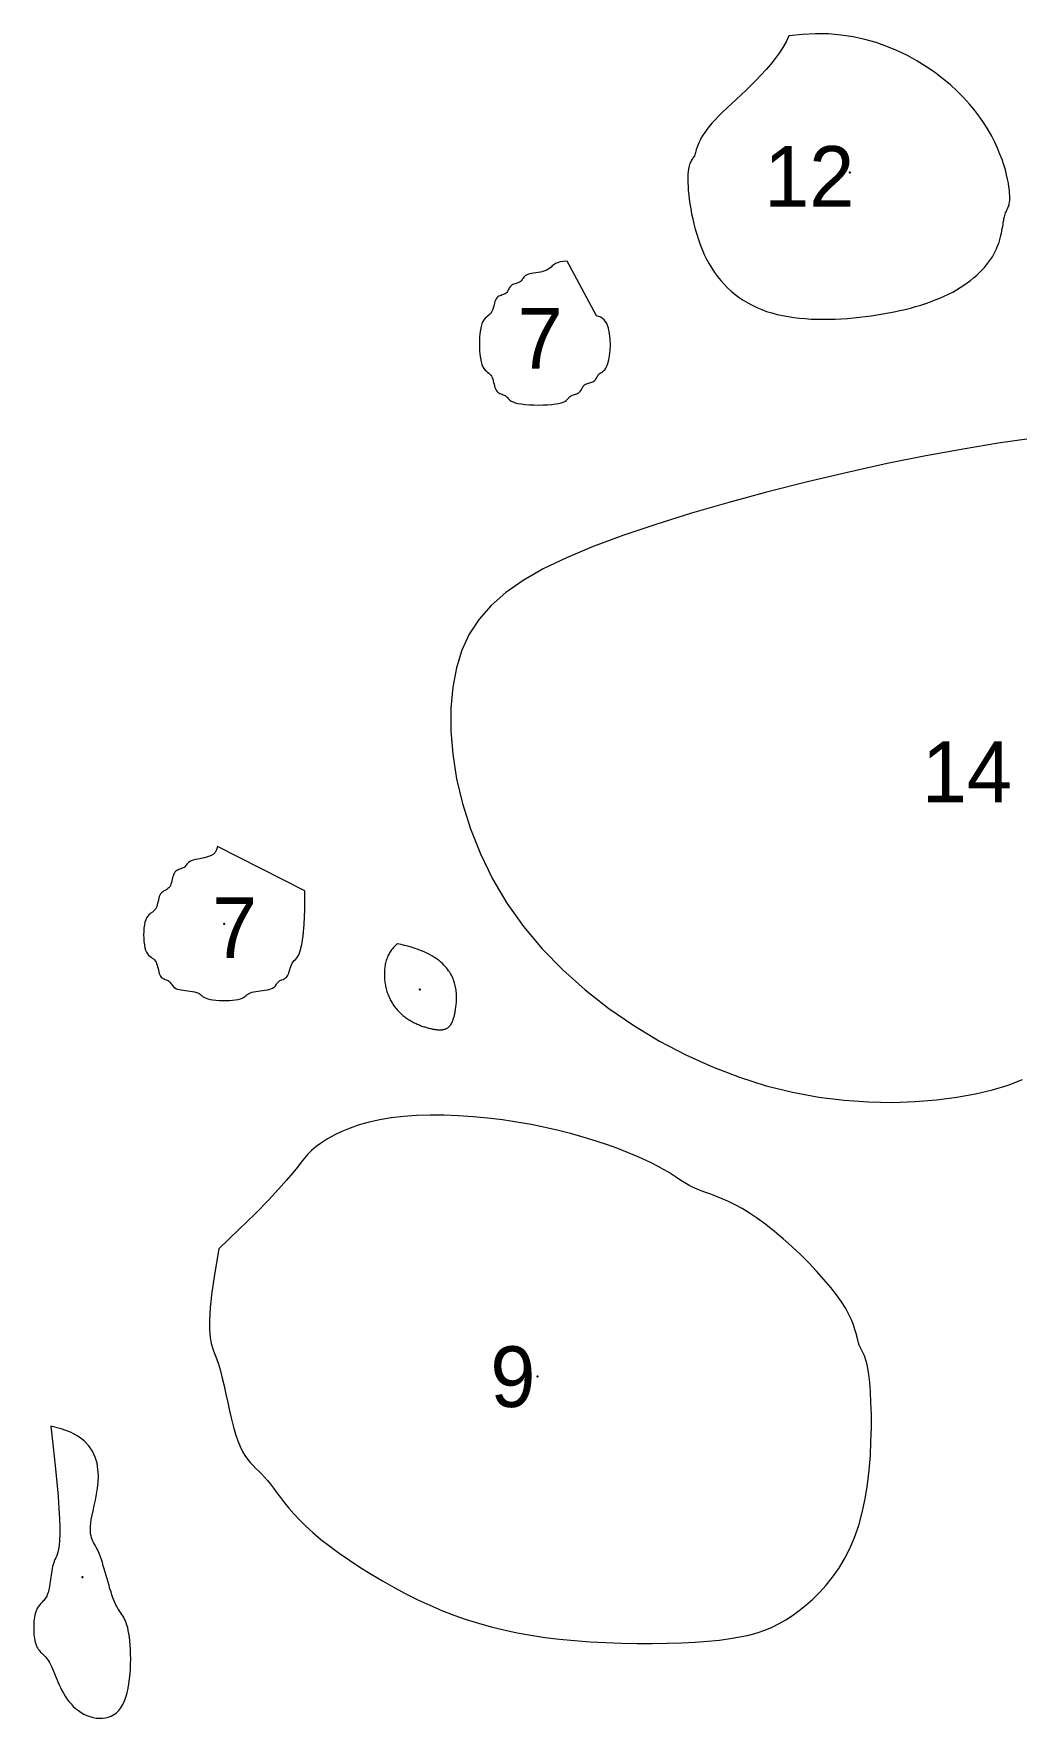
# Model space of a CAD drawing. Header units: millimetres. Extents: x 11.3 to 53.6, y 11.7 to 53.8.
# Drawn here: x 11.3 to 21.86, y 30.99 to 49.1 of the extents above; entities that cross this region are included whole.
import ezdxf
from ezdxf.enums import TextEntityAlignment as Align

# ---------------------------------------------------------------- set-up
doc = ezdxf.new("R2010")
doc.units = ezdxf.units.MM
for name, color, linetype in [('CONTOURS', 1, 'Continuous'), ('DIMENSIONS', 5, 'Continuous'), ('LABELS', 7, 'Continuous')]:
    doc.layers.add(name, color=color, linetype=linetype)

msp = doc.modelspace()

# ---------------------------------------------------------------- linework, layer by layer
at = {"layer": 'CONTOURS', "lineweight": 5}
for points in [[(19.415, 49.071), (19.385, 49.009), (19.35, 48.947), (19.31, 48.887), (19.267, 48.827), (19.22, 48.767), (19.17, 48.709), (19.118, 48.653), (19.065, 48.597), (19.01, 48.543), (18.956, 48.49), (18.902, 48.439), (18.849, 48.389), (18.797, 48.342), (18.748, 48.296), (18.702, 48.252), (18.66, 48.21), (18.622, 48.17), (18.588, 48.133), (18.558, 48.098), (18.532, 48.065), (18.51, 48.033), (18.49, 48.004), (18.474, 47.977), (18.46, 47.951), (18.449, 47.928), (18.44, 47.906), (18.432, 47.885), (18.425, 47.866), (18.42, 47.849), (18.415, 47.833), (18.411, 47.819), (18.407, 47.806), (18.403, 47.794), (18.399, 47.783), (18.393, 47.773), (18.388, 47.764), (18.382, 47.755), (18.376, 47.746), (18.37, 47.736), (18.365, 47.727), (18.359, 47.716), (18.353, 47.704), (18.348, 47.69), (18.343, 47.675), (18.339, 47.658), (18.335, 47.638), (18.332, 47.615), (18.33, 47.59), (18.329, 47.561), (18.328, 47.528), (18.329, 47.492), (18.331, 47.452), (18.334, 47.409), (18.339, 47.364), (18.344, 47.316), (18.351, 47.266), (18.36, 47.214), (18.37, 47.16), (18.381, 47.106), (18.394, 47.051), (18.408, 46.995), (18.424, 46.94), (18.442, 46.884), (18.461, 46.829), (18.482, 46.775), (18.505, 46.723), (18.53, 46.672), (18.557, 46.622), (18.586, 46.575), (18.616, 46.529), (18.648, 46.485), (18.683, 46.443), (18.719, 46.403), (18.756, 46.364), (18.796, 46.328), (18.837, 46.294), (18.881, 46.261), (18.925, 46.231), (18.972, 46.203), (19.021, 46.177), (19.071, 46.153), (19.123, 46.131), (19.176, 46.111), (19.232, 46.094), (19.288, 46.079), (19.347, 46.066), (19.406, 46.055), (19.467, 46.046), (19.529, 46.038), (19.591, 46.033), (19.655, 46.029), (19.719, 46.026), (19.783, 46.026), (19.848, 46.026), (19.913, 46.028), (19.978, 46.031), (20.043, 46.036), (20.108, 46.041), (20.172, 46.048), (20.236, 46.055), (20.3, 46.064), (20.363, 46.073), (20.425, 46.083), (20.486, 46.094), (20.546, 46.106), (20.606, 46.119), (20.664, 46.132), (20.721, 46.147), (20.777, 46.163), (20.832, 46.179), (20.886, 46.196), (20.938, 46.214), (20.988, 46.234), (21.038, 46.254), (21.085, 46.275), (21.131, 46.296), (21.175, 46.319), (21.217, 46.343), (21.257, 46.367), (21.295, 46.392), (21.332, 46.418), (21.367, 46.444), (21.4, 46.471), (21.432, 46.498), (21.461, 46.526), (21.489, 46.554), (21.515, 46.583), (21.539, 46.611), (21.561, 46.64), (21.582, 46.669), (21.601, 46.698), (21.618, 46.727), (21.633, 46.756), (21.646, 46.785), (21.658, 46.814), (21.669, 46.842), (21.678, 46.87), (21.685, 46.898), (21.692, 46.925), (21.698, 46.951), (21.703, 46.977), (21.708, 47.001), (21.712, 47.025), (21.716, 47.048), (21.719, 47.069), (21.723, 47.089), (21.726, 47.108), (21.73, 47.126), (21.734, 47.142), (21.738, 47.156), (21.744, 47.17), (21.749, 47.182), (21.754, 47.193), (21.76, 47.205), (21.765, 47.216), (21.77, 47.228), (21.775, 47.24), (21.78, 47.254), (21.783, 47.269), (21.786, 47.286), (21.788, 47.306), (21.789, 47.328), (21.789, 47.352), (21.787, 47.381), (21.784, 47.412), (21.779, 47.448), (21.773, 47.488), (21.765, 47.532), (21.754, 47.58), (21.741, 47.631), (21.725, 47.685), (21.706, 47.742), (21.683, 47.802), (21.658, 47.864), (21.628, 47.928), (21.594, 47.994), (21.556, 48.061), (21.513, 48.129), (21.466, 48.198), (21.413, 48.268), (21.356, 48.338), (21.292, 48.408), (21.223, 48.478), (21.148, 48.548), (21.067, 48.615), (20.98, 48.681), (20.888, 48.744), (20.791, 48.804), (20.688, 48.861), (20.581, 48.912), (20.469, 48.959), (20.352, 49), (20.23, 49.034), (20.105, 49.061), (19.974, 49.081), (19.84, 49.093), (19.702, 49.095), (19.56, 49.088), (19.415, 49.071)], [(17.034, 46.649), (16.991, 46.647), (16.956, 46.642), (16.928, 46.634), (16.906, 46.624), (16.888, 46.612), (16.873, 46.599), (16.859, 46.587), (16.845, 46.574), (16.83, 46.563), (16.813, 46.553), (16.793, 46.546), (16.77, 46.539), (16.746, 46.534), (16.721, 46.53), (16.696, 46.526), (16.672, 46.523), (16.649, 46.519), (16.628, 46.514), (16.61, 46.509), (16.595, 46.502), (16.584, 46.495), (16.574, 46.487), (16.566, 46.478), (16.56, 46.469), (16.554, 46.46), (16.549, 46.452), (16.543, 46.444), (16.537, 46.436), (16.528, 46.43), (16.519, 46.424), (16.508, 46.42), (16.496, 46.416), (16.484, 46.412), (16.472, 46.408), (16.46, 46.404), (16.449, 46.399), (16.439, 46.394), (16.43, 46.387), (16.422, 46.38), (16.415, 46.371), (16.41, 46.362), (16.405, 46.352), (16.4, 46.342), (16.395, 46.333), (16.39, 46.324), (16.383, 46.315), (16.376, 46.308), (16.367, 46.301), (16.357, 46.296), (16.346, 46.292), (16.334, 46.288), (16.322, 46.283), (16.31, 46.279), (16.299, 46.273), (16.288, 46.266), (16.278, 46.257), (16.269, 46.246), (16.262, 46.233), (16.256, 46.218), (16.251, 46.201), (16.247, 46.184), (16.243, 46.166), (16.239, 46.149), (16.234, 46.132), (16.228, 46.116), (16.221, 46.102), (16.212, 46.09), (16.201, 46.08), (16.19, 46.07), (16.177, 46.061), (16.165, 46.05), (16.152, 46.038), (16.14, 46.023), (16.128, 46.003), (16.117, 45.979), (16.108, 45.95), (16.101, 45.914), (16.095, 45.874), (16.092, 45.83), (16.09, 45.784), (16.09, 45.737), (16.091, 45.691), (16.095, 45.647), (16.1, 45.607), (16.107, 45.57), (16.116, 45.54), (16.127, 45.516), (16.138, 45.496), (16.151, 45.48), (16.164, 45.468), (16.176, 45.457), (16.189, 45.447), (16.2, 45.437), (16.211, 45.427), (16.22, 45.415), (16.227, 45.4), (16.233, 45.384), (16.238, 45.366), (16.242, 45.348), (16.247, 45.329), (16.251, 45.311), (16.256, 45.294), (16.261, 45.278), (16.268, 45.264), (16.277, 45.252), (16.287, 45.243), (16.297, 45.235), (16.309, 45.229), (16.321, 45.224), (16.333, 45.22), (16.345, 45.216), (16.356, 45.211), (16.367, 45.206), (16.375, 45.2), (16.383, 45.193), (16.39, 45.184), (16.398, 45.175), (16.407, 45.166), (16.418, 45.156), (16.432, 45.147), (16.451, 45.138), (16.474, 45.129), (16.503, 45.122), (16.539, 45.116), (16.58, 45.111), (16.626, 45.108), (16.674, 45.106), (16.724, 45.105), (16.773, 45.106), (16.821, 45.108), (16.866, 45.111), (16.906, 45.116), (16.94, 45.121), (16.968, 45.128), (16.99, 45.136), (17.007, 45.144), (17.02, 45.153), (17.03, 45.162), (17.038, 45.171), (17.045, 45.179), (17.051, 45.187), (17.058, 45.194), (17.067, 45.2), (17.077, 45.205), (17.088, 45.21), (17.1, 45.214), (17.112, 45.218), (17.124, 45.222), (17.136, 45.226), (17.147, 45.231), (17.157, 45.237), (17.166, 45.243), (17.173, 45.251), (17.179, 45.26), (17.185, 45.269), (17.189, 45.279), (17.194, 45.289), (17.199, 45.298), (17.205, 45.307), (17.211, 45.316), (17.219, 45.323), (17.228, 45.329), (17.239, 45.333), (17.25, 45.337), (17.262, 45.341), (17.274, 45.344), (17.286, 45.347), (17.298, 45.351), (17.309, 45.355), (17.319, 45.36), (17.328, 45.367), (17.335, 45.374), (17.341, 45.383), (17.347, 45.392), (17.352, 45.401), (17.356, 45.411), (17.362, 45.42), (17.367, 45.429), (17.374, 45.437), (17.381, 45.444), (17.391, 45.45), (17.401, 45.456), (17.412, 45.463), (17.424, 45.472), (17.437, 45.484), (17.449, 45.5), (17.46, 45.523), (17.471, 45.552), (17.48, 45.589), (17.488, 45.635), (17.494, 45.689), (17.497, 45.749), (17.496, 45.811), (17.489, 45.873), (17.477, 45.93), (17.458, 45.981), (17.43, 46.022), (17.394, 46.05), (17.348, 46.062), (17.034, 46.649)], [(13.274, 40.359), (13.266, 40.325), (13.25, 40.297), (13.227, 40.276), (13.199, 40.26), (13.168, 40.248), (13.135, 40.239), (13.101, 40.232), (13.069, 40.226), (13.039, 40.221), (13.014, 40.214), (12.993, 40.207), (12.977, 40.198), (12.964, 40.189), (12.953, 40.179), (12.945, 40.17), (12.937, 40.16), (12.931, 40.151), (12.924, 40.143), (12.916, 40.136), (12.906, 40.131), (12.896, 40.126), (12.884, 40.122), (12.872, 40.117), (12.86, 40.113), (12.848, 40.108), (12.837, 40.102), (12.826, 40.094), (12.817, 40.084), (12.809, 40.072), (12.802, 40.058), (12.797, 40.042), (12.793, 40.026), (12.789, 40.008), (12.784, 39.99), (12.78, 39.973), (12.775, 39.956), (12.769, 39.941), (12.762, 39.928), (12.753, 39.917), (12.743, 39.908), (12.731, 39.9), (12.72, 39.893), (12.708, 39.886), (12.696, 39.879), (12.684, 39.871), (12.674, 39.862), (12.664, 39.851), (12.657, 39.838), (12.65, 39.823), (12.645, 39.806), (12.64, 39.788), (12.636, 39.77), (12.632, 39.751), (12.628, 39.733), (12.622, 39.716), (12.616, 39.7), (12.608, 39.686), (12.598, 39.675), (12.587, 39.665), (12.575, 39.656), (12.563, 39.647), (12.55, 39.637), (12.537, 39.625), (12.525, 39.611), (12.514, 39.594), (12.504, 39.573), (12.496, 39.547), (12.489, 39.517), (12.485, 39.483), (12.482, 39.448), (12.481, 39.411), (12.482, 39.374), (12.484, 39.338), (12.489, 39.304), (12.495, 39.273), (12.503, 39.246), (12.512, 39.225), (12.523, 39.207), (12.535, 39.193), (12.548, 39.181), (12.561, 39.171), (12.573, 39.161), (12.586, 39.152), (12.597, 39.143), (12.607, 39.132), (12.615, 39.118), (12.621, 39.103), (12.627, 39.086), (12.631, 39.068), (12.636, 39.049), (12.64, 39.031), (12.644, 39.013), (12.649, 38.996), (12.654, 38.981), (12.661, 38.968), (12.67, 38.958), (12.68, 38.949), (12.69, 38.943), (12.701, 38.937), (12.713, 38.932), (12.724, 38.928), (12.735, 38.924), (12.745, 38.919), (12.754, 38.913), (12.762, 38.907), (12.768, 38.899), (12.774, 38.89), (12.78, 38.881), (12.787, 38.871), (12.794, 38.862), (12.803, 38.852), (12.814, 38.844), (12.827, 38.836), (12.843, 38.829), (12.863, 38.824), (12.885, 38.819), (12.909, 38.816), (12.933, 38.812), (12.958, 38.809), (12.983, 38.806), (13.007, 38.803), (13.028, 38.798), (13.048, 38.793), (13.064, 38.787), (13.077, 38.78), (13.089, 38.772), (13.1, 38.763), (13.111, 38.754), (13.122, 38.746), (13.136, 38.737), (13.152, 38.729), (13.172, 38.722), (13.196, 38.716), (13.225, 38.711), (13.258, 38.708), (13.293, 38.705), (13.33, 38.704), (13.367, 38.704), (13.403, 38.706), (13.438, 38.708), (13.47, 38.712), (13.498, 38.717), (13.521, 38.723), (13.54, 38.731), (13.556, 38.739), (13.569, 38.747), (13.581, 38.756), (13.591, 38.765), (13.602, 38.773), (13.614, 38.781), (13.628, 38.788), (13.645, 38.794), (13.665, 38.799), (13.687, 38.803), (13.711, 38.807), (13.735, 38.81), (13.76, 38.813), (13.785, 38.816), (13.809, 38.82), (13.83, 38.825), (13.849, 38.83), (13.865, 38.837), (13.878, 38.845), (13.888, 38.854), (13.897, 38.864), (13.904, 38.873), (13.91, 38.883), (13.916, 38.892), (13.922, 38.9), (13.929, 38.908), (13.937, 38.915), (13.946, 38.92), (13.956, 38.925), (13.967, 38.929), (13.979, 38.933), (13.99, 38.938), (14.001, 38.944), (14.011, 38.951), (14.021, 38.96), (14.029, 38.97), (14.036, 38.984), (14.042, 38.999), (14.047, 39.016), (14.051, 39.034), (14.056, 39.053), (14.062, 39.071), (14.069, 39.089), (14.077, 39.106), (14.087, 39.122), (14.1, 39.135), (14.115, 39.148), (14.131, 39.167), (14.148, 39.196), (14.165, 39.241), (14.181, 39.307), (14.195, 39.399), (14.205, 39.522), (14.212, 39.682), (14.215, 39.884), (13.274, 40.359)], [(15.21, 39.314), (15.199, 39.306), (15.189, 39.298), (15.18, 39.289), (15.171, 39.28), (15.162, 39.271), (15.154, 39.261), (15.146, 39.251), (15.138, 39.241), (15.131, 39.23), (15.124, 39.219), (15.118, 39.208), (15.112, 39.196), (15.107, 39.184), (15.102, 39.172), (15.097, 39.16), (15.092, 39.147), (15.088, 39.135), (15.085, 39.122), (15.081, 39.108), (15.078, 39.095), (15.076, 39.082), (15.074, 39.068), (15.072, 39.055), (15.07, 39.041), (15.069, 39.027), (15.068, 39.013), (15.068, 38.999), (15.068, 38.985), (15.068, 38.971), (15.069, 38.957), (15.07, 38.943), (15.071, 38.928), (15.072, 38.914), (15.074, 38.9), (15.076, 38.886), (15.079, 38.872), (15.082, 38.858), (15.085, 38.844), (15.088, 38.831), (15.092, 38.817), (15.096, 38.804), (15.1, 38.79), (15.105, 38.777), (15.109, 38.764), (15.115, 38.751), (15.12, 38.739), (15.126, 38.726), (15.132, 38.714), (15.138, 38.702), (15.144, 38.69), (15.151, 38.679), (15.158, 38.668), (15.165, 38.657), (15.173, 38.646), (15.181, 38.636), (15.189, 38.626), (15.197, 38.616), (15.205, 38.606), (15.214, 38.597), (15.222, 38.588), (15.231, 38.579), (15.24, 38.57), (15.249, 38.562), (15.259, 38.553), (15.268, 38.545), (15.278, 38.538), (15.288, 38.53), (15.297, 38.523), (15.307, 38.516), (15.317, 38.509), (15.327, 38.502), (15.338, 38.496), (15.348, 38.49), (15.358, 38.484), (15.368, 38.478), (15.379, 38.472), (15.389, 38.467), (15.399, 38.462), (15.41, 38.457), (15.42, 38.452), (15.43, 38.447), (15.441, 38.443), (15.451, 38.439), (15.461, 38.435), (15.472, 38.431), (15.482, 38.428), (15.492, 38.424), (15.502, 38.421), (15.512, 38.418), (15.521, 38.415), (15.531, 38.412), (15.541, 38.41), (15.55, 38.407), (15.56, 38.405), (15.569, 38.403), (15.578, 38.401), (15.587, 38.399), (15.595, 38.398), (15.604, 38.396), (15.612, 38.395), (15.62, 38.394), (15.628, 38.393), (15.636, 38.392), (15.644, 38.392), (15.651, 38.391), (15.658, 38.391), (15.665, 38.391), (15.672, 38.391), (15.679, 38.391), (15.686, 38.392), (15.692, 38.392), (15.698, 38.393), (15.704, 38.394), (15.71, 38.396), (15.716, 38.397), (15.721, 38.399), (15.727, 38.401), (15.732, 38.403), (15.737, 38.406), (15.742, 38.409), (15.747, 38.412), (15.752, 38.415), (15.756, 38.418), (15.761, 38.422), (15.765, 38.426), (15.769, 38.431), (15.773, 38.435), (15.777, 38.44), (15.781, 38.445), (15.784, 38.451), (15.788, 38.456), (15.791, 38.463), (15.795, 38.469), (15.798, 38.476), (15.801, 38.483), (15.804, 38.49), (15.807, 38.498), (15.809, 38.506), (15.812, 38.514), (15.815, 38.523), (15.817, 38.532), (15.82, 38.541), (15.822, 38.551), (15.824, 38.561), (15.826, 38.571), (15.828, 38.582), (15.83, 38.593), (15.832, 38.605), (15.834, 38.617), (15.836, 38.629), (15.837, 38.642), (15.839, 38.655), (15.84, 38.668), (15.842, 38.682), (15.843, 38.696), (15.843, 38.711), (15.844, 38.725), (15.844, 38.74), (15.844, 38.755), (15.843, 38.77), (15.842, 38.786), (15.841, 38.801), (15.839, 38.817), (15.837, 38.833), (15.834, 38.849), (15.83, 38.865), (15.826, 38.881), (15.822, 38.897), (15.816, 38.913), (15.811, 38.93), (15.804, 38.946), (15.797, 38.962), (15.788, 38.978), (15.78, 38.994), (15.77, 39.01), (15.759, 39.026), (15.748, 39.041), (15.735, 39.057), (15.722, 39.072), (15.708, 39.087), (15.692, 39.102), (15.676, 39.117), (15.659, 39.132), (15.64, 39.146), (15.621, 39.16), (15.6, 39.173), (15.578, 39.187), (15.554, 39.2), (15.53, 39.212), (15.504, 39.224), (15.477, 39.236), (15.449, 39.248), (15.419, 39.259), (15.388, 39.269), (15.355, 39.279), (15.321, 39.288), (15.286, 39.297), (15.248, 39.306), (15.21, 39.314)], [(13.29, 36.038), (13.246, 35.782), (13.216, 35.573), (13.197, 35.405), (13.188, 35.272), (13.188, 35.167), (13.195, 35.085), (13.207, 35.019), (13.224, 34.963), (13.244, 34.912), (13.265, 34.859), (13.286, 34.798), (13.306, 34.727), (13.326, 34.648), (13.346, 34.564), (13.365, 34.475), (13.385, 34.385), (13.405, 34.295), (13.425, 34.207), (13.447, 34.122), (13.469, 34.044), (13.492, 33.974), (13.517, 33.913), (13.543, 33.86), (13.57, 33.815), (13.598, 33.776), (13.627, 33.74), (13.657, 33.708), (13.687, 33.678), (13.718, 33.649), (13.749, 33.618), (13.78, 33.585), (13.811, 33.549), (13.843, 33.508), (13.876, 33.464), (13.912, 33.416), (13.951, 33.364), (13.994, 33.309), (14.042, 33.251), (14.095, 33.189), (14.156, 33.125), (14.224, 33.058), (14.301, 32.988), (14.387, 32.915), (14.482, 32.841), (14.584, 32.766), (14.692, 32.691), (14.806, 32.615), (14.925, 32.541), (15.047, 32.468), (15.173, 32.398), (15.3, 32.33), (15.429, 32.266), (15.557, 32.207), (15.686, 32.152), (15.816, 32.101), (15.947, 32.055), (16.079, 32.013), (16.215, 31.975), (16.353, 31.941), (16.495, 31.911), (16.641, 31.884), (16.793, 31.862), (16.949, 31.842), (17.111, 31.827), (17.278, 31.814), (17.446, 31.805), (17.615, 31.799), (17.783, 31.796), (17.948, 31.795), (18.108, 31.798), (18.262, 31.803), (18.409, 31.81), (18.545, 31.821), (18.67, 31.833), (18.785, 31.848), (18.889, 31.866), (18.985, 31.887), (19.074, 31.911), (19.156, 31.94), (19.234, 31.972), (19.309, 32.009), (19.381, 32.051), (19.453, 32.098), (19.524, 32.151), (19.597, 32.209), (19.671, 32.273), (19.743, 32.345), (19.815, 32.423), (19.884, 32.509), (19.95, 32.602), (20.012, 32.704), (20.069, 32.815), (20.121, 32.935), (20.166, 33.064), (20.204, 33.204), (20.235, 33.351), (20.259, 33.504), (20.277, 33.659), (20.29, 33.815), (20.297, 33.968), (20.301, 34.116), (20.301, 34.256), (20.297, 34.386), (20.291, 34.502), (20.283, 34.602), (20.274, 34.685), (20.263, 34.753), (20.251, 34.808), (20.239, 34.852), (20.227, 34.887), (20.214, 34.915), (20.202, 34.938), (20.19, 34.959), (20.179, 34.979), (20.17, 35), (20.162, 35.026), (20.155, 35.055), (20.147, 35.089), (20.137, 35.128), (20.125, 35.171), (20.109, 35.22), (20.087, 35.273), (20.06, 35.332), (20.025, 35.396), (19.981, 35.466), (19.928, 35.542), (19.864, 35.623), (19.792, 35.709), (19.713, 35.797), (19.628, 35.886), (19.539, 35.975), (19.447, 36.062), (19.353, 36.146), (19.259, 36.225), (19.167, 36.298), (19.078, 36.364), (18.993, 36.421), (18.913, 36.47), (18.837, 36.511), (18.765, 36.546), (18.698, 36.576), (18.636, 36.601), (18.577, 36.623), (18.523, 36.642), (18.474, 36.66), (18.428, 36.677), (18.387, 36.695), (18.349, 36.714), (18.313, 36.735), (18.278, 36.756), (18.243, 36.78), (18.206, 36.805), (18.165, 36.831), (18.12, 36.86), (18.069, 36.89), (18.011, 36.923), (17.943, 36.957), (17.866, 36.994), (17.779, 37.033), (17.682, 37.073), (17.577, 37.114), (17.464, 37.154), (17.343, 37.195), (17.216, 37.234), (17.081, 37.272), (16.941, 37.308), (16.796, 37.342), (16.646, 37.372), (16.493, 37.399), (16.336, 37.422), (16.179, 37.441), (16.021, 37.456), (15.865, 37.466), (15.71, 37.472), (15.56, 37.473), (15.414, 37.469), (15.275, 37.46), (15.143, 37.445), (15.019, 37.424), (14.905, 37.399), (14.798, 37.369), (14.7, 37.335), (14.611, 37.298), (14.53, 37.259), (14.457, 37.219), (14.392, 37.177), (14.335, 37.135), (14.286, 37.094), (14.245, 37.053), (14.209, 37.013), (14.173, 36.968), (14.133, 36.916), (14.083, 36.853), (14.018, 36.775), (13.932, 36.679), (13.822, 36.561), (13.682, 36.417), (13.506, 36.244), (13.29, 36.038)], [(11.483, 34.133), (11.51, 33.905), (11.532, 33.705), (11.55, 33.529), (11.563, 33.377), (11.572, 33.246), (11.578, 33.135), (11.581, 33.042), (11.581, 32.964), (11.579, 32.901), (11.574, 32.85), (11.568, 32.81), (11.561, 32.778), (11.554, 32.752), (11.545, 32.732), (11.537, 32.715), (11.529, 32.699), (11.521, 32.682), (11.515, 32.663), (11.509, 32.644), (11.503, 32.623), (11.499, 32.601), (11.495, 32.578), (11.491, 32.554), (11.487, 32.53), (11.484, 32.507), (11.481, 32.483), (11.477, 32.459), (11.474, 32.436), (11.47, 32.413), (11.467, 32.392), (11.462, 32.371), (11.458, 32.352), (11.452, 32.335), (11.446, 32.319), (11.44, 32.304), (11.433, 32.292), (11.425, 32.28), (11.417, 32.269), (11.409, 32.259), (11.4, 32.25), (11.392, 32.24), (11.383, 32.231), (11.374, 32.222), (11.366, 32.213), (11.358, 32.203), (11.35, 32.192), (11.342, 32.18), (11.335, 32.167), (11.329, 32.153), (11.323, 32.137), (11.317, 32.119), (11.313, 32.1), (11.309, 32.079), (11.306, 32.057), (11.303, 32.035), (11.302, 32.012), (11.301, 31.988), (11.3, 31.964), (11.3, 31.941), (11.301, 31.917), (11.303, 31.894), (11.306, 31.871), (11.309, 31.849), (11.312, 31.829), (11.317, 31.809), (11.322, 31.792), (11.328, 31.775), (11.335, 31.761), (11.342, 31.748), (11.349, 31.736), (11.358, 31.724), (11.366, 31.714), (11.375, 31.704), (11.385, 31.694), (11.395, 31.684), (11.405, 31.673), (11.415, 31.662), (11.426, 31.651), (11.436, 31.638), (11.447, 31.624), (11.458, 31.608), (11.469, 31.59), (11.48, 31.57), (11.49, 31.549), (11.501, 31.525), (11.512, 31.499), (11.523, 31.472), (11.535, 31.444), (11.547, 31.414), (11.559, 31.384), (11.573, 31.353), (11.587, 31.323), (11.603, 31.292), (11.62, 31.261), (11.638, 31.231), (11.657, 31.201), (11.678, 31.173), (11.701, 31.146), (11.725, 31.12), (11.751, 31.097), (11.78, 31.075), (11.809, 31.055), (11.84, 31.038), (11.872, 31.023), (11.905, 31.01), (11.938, 31.001), (11.972, 30.995), (12.005, 30.992), (12.038, 30.992), (12.071, 30.996), (12.102, 31.004), (12.133, 31.016), (12.161, 31.032), (12.189, 31.052), (12.214, 31.076), (12.237, 31.106), (12.257, 31.14), (12.275, 31.178), (12.29, 31.22), (12.303, 31.266), (12.315, 31.314), (12.324, 31.364), (12.331, 31.416), (12.336, 31.469), (12.34, 31.523), (12.342, 31.576), (12.343, 31.629), (12.342, 31.681), (12.34, 31.731), (12.337, 31.778), (12.333, 31.823), (12.328, 31.865), (12.323, 31.903), (12.316, 31.936), (12.31, 31.966), (12.302, 31.993), (12.294, 32.017), (12.285, 32.038), (12.276, 32.058), (12.267, 32.075), (12.257, 32.092), (12.247, 32.108), (12.237, 32.124), (12.226, 32.139), (12.216, 32.156), (12.205, 32.173), (12.194, 32.192), (12.184, 32.212), (12.173, 32.235), (12.162, 32.26), (12.151, 32.288), (12.141, 32.318), (12.131, 32.35), (12.12, 32.383), (12.11, 32.418), (12.1, 32.454), (12.089, 32.49), (12.079, 32.526), (12.069, 32.562), (12.058, 32.597), (12.048, 32.632), (12.038, 32.666), (12.027, 32.698), (12.017, 32.728), (12.006, 32.756), (11.995, 32.782), (11.985, 32.805), (11.974, 32.825), (11.964, 32.845), (11.954, 32.863), (11.944, 32.88), (11.936, 32.897), (11.928, 32.915), (11.921, 32.933), (11.916, 32.953), (11.912, 32.975), (11.91, 32.999), (11.909, 33.026), (11.91, 33.056), (11.914, 33.091), (11.919, 33.13), (11.927, 33.174), (11.938, 33.223), (11.95, 33.278), (11.963, 33.337), (11.975, 33.399), (11.985, 33.464), (11.992, 33.531), (11.995, 33.599), (11.991, 33.666), (11.981, 33.733), (11.961, 33.798), (11.933, 33.861), (11.893, 33.92), (11.841, 33.975), (11.775, 34.024), (11.694, 34.068), (11.597, 34.104), (11.483, 34.133)]]:
    msp.add_lwpolyline(points, close=True, dxfattribs=at)
msp.add_lwpolyline([(22.02, 44.745), (21.664, 44.694), (21.286, 44.632), (20.886, 44.559), (20.47, 44.475), (20.044, 44.381), (19.615, 44.28), (19.188, 44.171), (18.77, 44.058), (18.367, 43.941), (17.986, 43.822), (17.631, 43.702), (17.31, 43.583), (17.026, 43.464), (16.776, 43.343), (16.559, 43.219), (16.372, 43.089), (16.215, 42.951), (16.086, 42.804), (15.981, 42.644), (15.901, 42.47), (15.842, 42.28), (15.803, 42.072), (15.783, 41.846), (15.783, 41.604), (15.804, 41.351), (15.845, 41.089), (15.908, 40.821), (15.992, 40.55), (16.1, 40.28), (16.23, 40.013), (16.384, 39.752), (16.562, 39.501), (16.764, 39.261), (16.986, 39.034), (17.225, 38.82), (17.48, 38.621), (17.747, 38.437), (18.024, 38.27), (18.307, 38.121), (18.595, 37.991), (18.884, 37.88), (19.171, 37.789), (19.455, 37.719), (19.735, 37.668), (20.008, 37.634), (20.272, 37.616), (20.527, 37.611), (20.771, 37.62), (21.002, 37.639), (21.219, 37.667), (21.42, 37.704), (21.604, 37.746), (21.771, 37.796), (21.926, 37.856)], dxfattribs=at)
at = {"layer": 'DIMENSIONS'}
for p in [(20.069, 47.602), (16.796, 45.875), (13.345, 39.529), (15.449, 38.823), (16.714, 34.665), (11.824, 32.509)]:
    msp.add_point(p, dxfattribs=at)

# ---------------------------------------------------------------- texts
at = {"layer": 'LABELS', "color": 7}
for s, height, p in [('12', 0.6522, (19.633, 47.561)), ('7', 0.652, (16.742, 45.82)), ('14', 0.6522, (21.327, 41.163)), ('7', 0.652, (13.459, 39.488)), ('9', 0.652, (16.449, 34.663))]:
    msp.add_text(s, height=height, dxfattribs=at).set_placement(p, align=Align.MIDDLE_CENTER)

doc.saveas('drawing.dxf')
